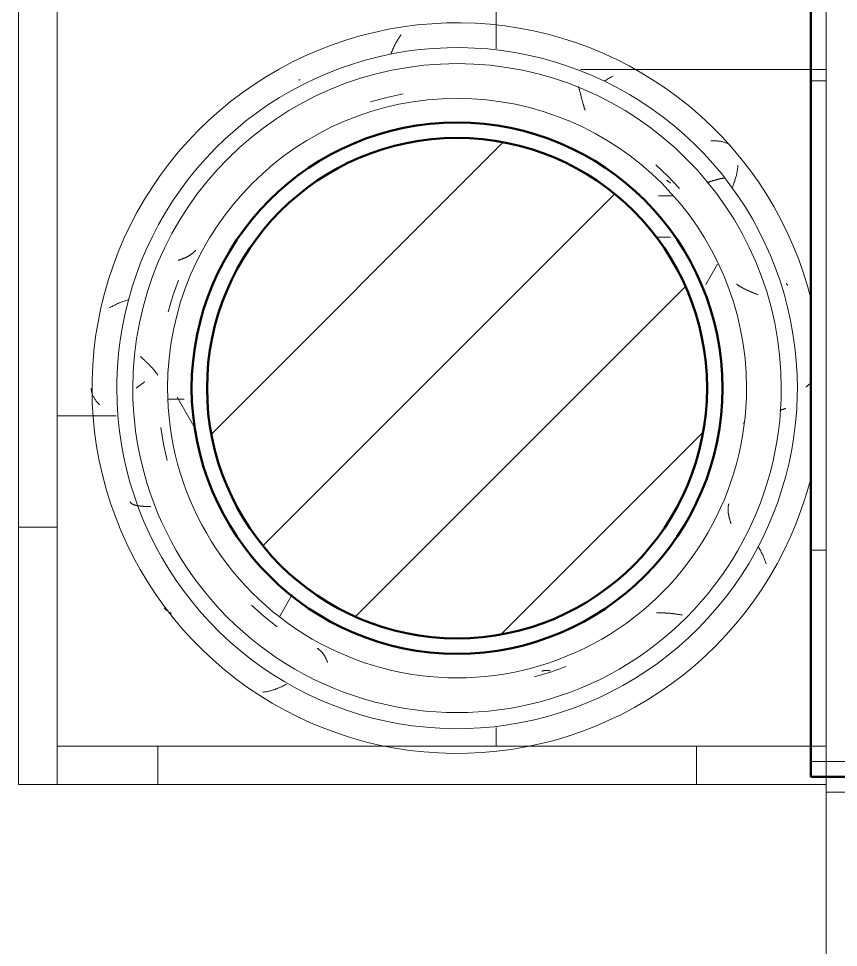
# Model space of a CAD drawing. Header units: millimetres. Extents: x -9358 to 257996, y -67499 to 9117.
# Drawn here: x -1220 to -154, y -14740 to -13533 of the extents above; entities that cross this region are included whole.
import ezdxf

# ---------------------------------------------------------------- set-up
doc = ezdxf.new("R2010")
doc.units = ezdxf.units.MM
doc.header["$LTSCALE"] = 1000
for name, color, linetype, lineweight in [('A-COL-RFC', 8, 'Continuous', 18), ('A-COL-RFC-1', 8, 'Continuous', 9), ('A-COL-RFC-2', 8, 'Continuous', 50), ('A-FLR-PAT', 8, 'Continuous', 18), ('A-WAL-CLD', 8, 'Continuous', 9), ('A-WAL-CMU', 8, 'Continuous', 50), ('A-WAL-LOW-20', 8, 'Continuous', 18), ('A-WAL-PAT-1', 8, 'Continuous', 9)]:
    doc.layers.add(name, color=color, linetype=linetype, lineweight=lineweight)
pattern_1 = [(0, (0, 0), (812.8, 203.2), [33.528, -576.072, 33.528, -576.072, -3251.2]), (0, (0, 0), (812.8, 203.2), [-1219.2, 33.528, -1185.672, 33.528, -576.072, -1422.4]), (0, (0, 0), (812.8, 203.2), [-3048, 33.528, -372.872, 33.528, -982.472]), (120, (304.8, 101.6), (-582.3764, 602.3054), [33.528, -576.072, 33.528, -576.072, -3251.2]), (120, (304.8, 101.6), (-582.3764, 602.3054), [-1219.2, 33.528, -1185.672, 33.528, -576.072, -1422.4]), (120, (304.8, 101.6), (-582.3764, 602.3054), [-3048, 33.528, -372.872, 33.528, -982.472]), (240, (406.4, 508), (-230.4236, -805.5054), [33.528, -576.072, 33.528, -576.072, -3251.2]), (240, (406.4, 508), (-230.4236, -805.5054), [-1219.2, 33.528, -1185.672, 33.528, -576.072, -1422.4]), (240, (406.4, 508), (-230.4236, -805.5054), [-3048, 33.528, -372.872, 33.528, -982.472])]

# ---------------------------------------------------------------- blocks, each defined once
blk = doc.blocks.new('Concrete-Round-Column - 650-V22-01-Ground Floor Furniture Plan')
at = {"layer": 'A-COL-RFC-1'}
h = blk.add_hatch(dxfattribs=at)
h.set_pattern_fill('FP_53', color=256, style=0, pattern_type=2)
h.set_pattern_definition([(135, (-12905, 650), (-106.066, -106.066), [])])
h.paths.add_polyline_path([(325, 0), (318.8, 63.4), (300.3, 124.4), (270.2, 180.6), (229.8, 229.8), (180.6, 270.2), (124.4, 300.3), (63.4, 318.8), (0, 325), (-63.4, 318.8), (-124.4, 300.3), (-180.6, 270.2), (-229.8, 229.8), (-270.2, 180.6), (-300.3, 124.4), (-318.9, 61.8), (-325, 0), (-318.8, -63.4), (-300.3, -124.4), (-270.2, -180.6), (-229.8, -229.8), (-180.6, -270.2), (-124.4, -300.3), (-63.4, -318.8), (0, -325), (63.4, -318.8), (124.4, -300.3), (180.6, -270.2), (229.8, -229.8), (270.2, -180.6), (300.3, -124.4), (318.8, -63.4)], flags=0)
at = {"layer": 'A-COL-RFC-2'}
for start, end in [(0, 180), (180, 0)]:
    blk.add_arc((0, 0), 325, start, end, dxfattribs=at)
blk = doc.blocks.new('Walls 124 - Walls 13-607568-01-Ground Floor Furniture Plan')
at = {"layer": 'A-WAL-PAT-1'}
h = blk.add_hatch(dxfattribs=at)
h.set_pattern_fill('FP_55', color=256, style=0, pattern_type=2)
h.set_pattern_definition([(270, (16550, -32300), (900, 6e-14), [700, -700]), (270, (17000, -31600), (1800, 1e-13), [700, -700]), (180, (17000, -31600), (-9e-14, -700), [])])
h.paths.add_polyline_path([(14380, -30820), (14380, -31230), (16270, -31230), (16270, -30230), (14380, -30230), (14380, -30811.8)], flags=0)
h.paths.add_polyline_path([(14400, -30750), (14406.1, -30676.8), (14425.8, -30601.7), (14453.6, -30538.2), (14496.7, -30473.6), (14543.6, -30422.6), (14606.2, -30375), (14666.2, -30342.5), (14740.7, -30317.8), (14809.9, -30306.5), (14881.7, -30306.5), (14954.2, -30318.6), (15023.8, -30342.5), (15088.4, -30377.5), (15148.6, -30425), (15196.2, -30476.7), (15236.4, -30538.2), (15265.9, -30605.5), (15284.2, -30680), (15290, -30750), (15283.9, -30823.2), (15264.2, -30898.3), (15236.4, -30961.8), (15196.2, -31023.3), (15145.1, -31078.4), (15086, -31123.8), (15023.8, -31157.5), (14949.3, -31182.2), (14880.1, -31193.5), (14808.3, -31193.5), (14735.8, -31181.4), (14666.2, -31157.5), (14601.6, -31122.5), (14543.6, -31077.4), (14493.8, -31023.3), (14453.6, -30961.8), (14424.1, -30894.5), (14405.8, -30820), (14400.5, -30756.1)], flags=0)
h.paths.add_polyline_path([(15360, -30750), (15366.1, -30676.8), (15385.8, -30601.7), (15415.9, -30534.7), (15453.8, -30476.7), (15504.7, -30421.7), (15561.6, -30377.5), (15626.2, -30342.5), (15700.7, -30317.8), (15769.9, -30306.5), (15841.7, -30306.5), (15914.2, -30318.6), (15983.8, -30342.5), (16052.5, -30380.7), (16108.8, -30425.2), (16157.4, -30478.5), (16196.4, -30538.2), (16225.9, -30605.5), (16244.2, -30680), (16250, -30750), (16243.9, -30823.2), (16224.2, -30898.3), (16196.4, -30961.8), (16156.2, -31023.3), (16106.4, -31077.4), (16048.4, -31122.5), (15983.8, -31157.5), (15909.3, -31182.2), (15840.1, -31193.5), (15768.3, -31193.5), (15695.8, -31181.4), (15626.2, -31157.5), (15561.6, -31122.5), (15503.6, -31077.4), (15452.6, -31021.5), (15413.6, -30961.8), (15383.1, -30890.5), (15365.8, -30820), (15362, -30774)], flags=0)
at = {"layer": 'A-WAL-LOW-20'}
for p, q in [((16270, -30230), (14380, -30230)), ((14380, -30230), (14380, -31230)), ((16270, -31230), (16270, -30230))]:
    blk.add_line(p, q, dxfattribs=at)
blk = doc.blocks.new('Walls 127 - Walls 6-607608-01-Ground Floor Furniture Plan')
at = {"layer": 'A-WAL-PAT-1'}
h = blk.add_hatch(dxfattribs=at)
h.set_pattern_fill('FP_57', color=256, style=0, pattern_type=2)
h.set_pattern_definition([(270, (14605.4, -30930), (900, 6e-14), [700, -700]), (270, (15055.4, -30230), (1800, 1e-13), [700, -700]), (180, (15055.4, -30230), (-9e-14, -700), [])])
h.paths.add_polyline_path([(14330, -30230), (16270, -30230), (16270, -30180), (14330, -30180)], flags=0)
at = {"layer": 'A-WAL-LOW-20'}
for p, q in [((14330, -30180), (16270, -30180)), ((14330, -30230), (14330, -30180)), ((16270, -30230), (16270, -30180)), ((16270, -30230), (14330, -30230))]:
    blk.add_line(p, q, dxfattribs=at)
blk = doc.blocks.new('Walls 128 - Walls 6-607625-01-Ground Floor Furniture Plan')
at = {"layer": 'A-WAL-PAT-1'}
h = blk.add_hatch(dxfattribs=at)
h.set_pattern_fill('FP_58', color=256, style=0, pattern_type=2)
h.set_pattern_definition([(270, (13930, -31160.4), (900, 6e-14), [700, -700]), (270, (14380, -30460.4), (1800, 1e-13), [700, -700]), (180, (14380, -30460.4), (-9e-14, -700), [])])
h.paths.add_polyline_path([(14330, -30230), (14330, -31230), (14380, -31230), (14380, -30230)], flags=0)
at = {"layer": 'A-WAL-LOW-20'}
for p, q in [((14330, -31230), (14330, -30230)), ((14330, -30230), (14380, -30230)), ((14380, -30230), (14380, -31230)), ((14380, -31230), (14330, -31230))]:
    blk.add_line(p, q, dxfattribs=at)
blk = doc.blocks.new('FP_330-01-Ground Floor Furniture Plan')
at = {"layer": 'A-WAL-PAT-1'}
for p, q in [((49826.2, 1460), (49825.9, 1459.3)), ((49826.5, 1460.7), (49826.2, 1460)), ((49826.8, 1461.4), (49826.5, 1460.7)), ((49827.1, 1462.1), (49826.8, 1461.4)), ((49827.3, 1462.8), (49827.1, 1462.1)), ((49827.6, 1463.5), (49827.3, 1462.8)), ((49827.9, 1464.3), (49827.6, 1463.5)), ((49828.2, 1465), (49827.9, 1464.3)), ((49828.5, 1465.7), (49828.2, 1465)), ((49828.8, 1466.5), (49828.5, 1465.7)), ((49821, 1448.4), (49820.7, 1447.8)), ((49821.3, 1448.9), (49821, 1448.4)), ((49821.6, 1449.5), (49821.3, 1448.9)), ((49821.9, 1450.1), (49821.6, 1449.5)), ((49822.2, 1450.8), (49821.9, 1450.1)), ((49822.5, 1451.4), (49822.2, 1450.8)), ((49822.8, 1452), (49822.5, 1451.4)), ((49823.1, 1452.6), (49822.8, 1452)), ((49823.4, 1453.3), (49823.1, 1452.6)), ((49823.7, 1453.9), (49823.4, 1453.3)), ((49823.9, 1454.6), (49823.7, 1453.9)), ((49824.2, 1455.2), (49823.9, 1454.6)), ((49824.5, 1455.9), (49824.2, 1455.2)), ((49824.8, 1456.5), (49824.5, 1455.9)), ((49825.1, 1457.2), (49824.8, 1456.5)), ((49825.4, 1457.9), (49825.1, 1457.2)), ((49825.7, 1458.6), (49825.4, 1457.9)), ((49825.9, 1459.3), (49825.7, 1458.6)), ((49815.1, 1438.6), (49814.8, 1438.2)), ((49815.4, 1439.1), (49815.1, 1438.6)), ((49815.8, 1439.5), (49815.4, 1439.1)), ((49816.1, 1440), (49815.8, 1439.5)), ((49816.4, 1440.4), (49816.1, 1440)), ((49816.7, 1440.9), (49816.4, 1440.4)), ((49817, 1441.4), (49816.7, 1440.9)), ((49817.4, 1441.9), (49817, 1441.4)), ((49817.7, 1442.4), (49817.4, 1441.9)), ((49818, 1442.9), (49817.7, 1442.4)), ((49818.3, 1443.4), (49818, 1442.9)), ((49818.6, 1443.9), (49818.3, 1443.4)), ((49818.9, 1444.4), (49818.6, 1443.9)), ((49819.2, 1445), (49818.9, 1444.4)), ((49819.5, 1445.5), (49819.2, 1445)), ((49819.8, 1446.1), (49819.5, 1445.5)), ((49820.1, 1446.6), (49819.8, 1446.1)), ((49820.4, 1447.2), (49820.1, 1446.6)), ((49820.7, 1447.8), (49820.4, 1447.2)), ((49674.7, 1349), (49690.5, 1364)), ((49682.9, 1351.4), (49682.6, 1351)), ((49683.1, 1351.8), (49682.9, 1351.4)), ((49683.3, 1352.2), (49683.1, 1351.8)), ((49683.6, 1352.6), (49683.3, 1352.2)), ((49659.8, 1333.2), (49674.7, 1349)), ((49680.1, 1347.8), (49679.8, 1347.5)), ((49680.4, 1348.1), (49680.1, 1347.8)), ((49680.7, 1348.5), (49680.4, 1348.1)), ((49681, 1348.8), (49680.7, 1348.5)), ((49681.3, 1349.1), (49681, 1348.8)), ((49681.6, 1349.5), (49681.3, 1349.1)), ((49681.8, 1349.9), (49681.6, 1349.5)), ((49682.1, 1350.2), (49681.8, 1349.9)), ((49682.4, 1350.6), (49682.1, 1350.2)), ((49682.6, 1351), (49682.4, 1350.6)), ((49559, 1233.2), (49558.2, 1233)), ((49559.9, 1233.4), (49559, 1233.2)), ((49560.7, 1233.6), (49559.9, 1233.4)), ((49561.5, 1233.8), (49560.7, 1233.6)), ((49562.3, 1234), (49561.5, 1233.8)), ((49563.1, 1234.2), (49562.3, 1234)), ((49564, 1234.5), (49563.1, 1234.2)), ((49564.8, 1234.7), (49564, 1234.5)), ((49565.6, 1234.9), (49564.8, 1234.7)), ((49566.4, 1235.1), (49565.6, 1234.9)), ((49567.2, 1235.3), (49566.4, 1235.1)), ((49568, 1235.5), (49567.2, 1235.3)), ((49568.8, 1235.7), (49568, 1235.5)), ((49569.6, 1235.9), (49568.8, 1235.7)), ((49570.4, 1236.1), (49569.6, 1235.9)), ((49571.1, 1236.3), (49570.4, 1236.1)), ((49571.9, 1236.5), (49571.1, 1236.3)), ((49572.7, 1236.7), (49571.9, 1236.5)), ((49573.5, 1236.9), (49572.7, 1236.7)), ((49574.2, 1237.1), (49573.5, 1236.9)), ((49575, 1237.3), (49574.2, 1237.1)), ((49575.8, 1237.5), (49575, 1237.3)), ((49576.5, 1237.7), (49575.8, 1237.5)), ((49577.3, 1237.9), (49576.5, 1237.7)), ((49578, 1238.1), (49577.3, 1237.9)), ((49578.8, 1238.3), (49578, 1238.1)), ((49579.5, 1238.5), (49578.8, 1238.3)), ((49580.2, 1238.7), (49579.5, 1238.5)), ((49581, 1239), (49580.2, 1238.7)), ((49581.7, 1239.2), (49581, 1239)), ((49582.4, 1239.4), (49581.7, 1239.2)), ((49583.1, 1239.6), (49582.4, 1239.4)), ((49583.8, 1239.8), (49583.1, 1239.6)), ((49584.5, 1240), (49583.8, 1239.8)), ((49585.2, 1240.2), (49584.5, 1240)), ((49585.9, 1240.4), (49585.2, 1240.2)), ((49586.6, 1240.7), (49585.9, 1240.4)), ((49587.3, 1240.9), (49586.6, 1240.7)), ((49587.9, 1241.1), (49587.3, 1240.9)), ((49588.6, 1241.3), (49587.9, 1241.1)), ((49589.2, 1241.5), (49588.6, 1241.3)), ((49572.4, 983.8), (49567.9, 1005.1)), ((49578.2, 962.7), (49572.4, 983.8)), ((49770.9, 735.3), (49771.2, 735)), ((49771.2, 735), (49771.6, 734.7)), ((49771.6, 734.7), (49771.9, 734.4)), ((49771.9, 734.4), (49772.3, 734)), ((49772.3, 734), (49772.6, 733.7)), ((49772.6, 733.7), (49773, 733.4)), ((49773, 733.4), (49773.3, 733)), ((49773.3, 733), (49773.7, 732.7)), ((49773.7, 732.7), (49774, 732.3)), ((49774, 732.3), (49774.3, 731.9)), ((49774.3, 731.9), (49774.6, 731.6)), ((49774.6, 731.6), (49775, 731.2)), ((49775, 731.2), (49775.3, 730.8)), ((49775.3, 730.8), (49775.6, 730.4)), ((49775.6, 730.4), (49775.9, 729.9)), ((49775.9, 729.9), (49776.2, 729.5)), ((49776.2, 729.5), (49776.5, 729.1)), ((49776.5, 729.1), (49776.8, 728.6)), ((49776.8, 728.6), (49777.1, 728.2)), ((49777.1, 728.2), (49777.4, 727.7)), ((49777.4, 727.7), (49777.7, 727.3)), ((49777.7, 727.3), (49777.9, 726.8)), ((49777.9, 726.8), (49778.2, 726.3)), ((49778.2, 726.3), (49778.5, 725.8)), ((49778.5, 725.8), (49778.8, 725.3)), ((49778.8, 725.3), (49779, 724.8)), ((49779, 724.8), (49779.3, 724.3)), ((49779.3, 724.3), (49779.6, 723.8)), ((49779.6, 723.8), (49779.8, 723.2)), ((49779.8, 723.2), (49780.1, 722.7)), ((49780.1, 722.7), (49780.3, 722.1)), ((49780.3, 722.1), (49780.6, 721.6)), ((49780.6, 721.6), (49780.8, 721)), ((49780.8, 721), (49781.1, 720.5)), ((49781.1, 720.5), (49781.3, 719.9)), ((49781.3, 719.9), (49781.6, 719.3)), ((49781.6, 719.3), (49781.8, 718.7)), ((49781.8, 718.7), (49782, 718.1)), ((49782, 718.1), (49782.3, 717.5)), ((49782.3, 717.5), (49782.5, 716.9)), ((49782.5, 716.9), (49782.7, 716.2)), ((49782.7, 716.2), (49783, 715.6)), ((49783, 715.6), (49783.2, 715)), ((49783.2, 715), (49783.4, 714.3)), ((49783.4, 714.3), (49783.6, 713.7)), ((49783.6, 713.7), (49783.9, 713)), ((49783.9, 713), (49784.1, 712.4)), ((49830.2, 705.5), (49809.7, 712.8)), ((49744.5, 706), (49744.6, 706)), ((49851.1, 699.4), (49830.2, 705.5)), ((49920.2, 675.2), (49920.7, 675.7)), ((49920.7, 675.7), (49921.2, 676.2)), ((49921.2, 676.2), (49921.7, 676.7)), ((49921.7, 676.7), (49922.2, 677.2)), ((49922.2, 677.2), (49922.7, 677.7)), ((49922.7, 677.7), (49923.2, 678.1)), ((49923.2, 678.1), (49923.7, 678.6)), ((49923.7, 678.6), (49924.2, 679.1)), ((49924.2, 679.1), (49924.7, 679.5)), ((49924.7, 679.5), (49925.2, 680)), ((49925.2, 680), (49925.7, 680.4)), ((49925.7, 680.4), (49926.2, 680.8)), ((49926.2, 680.8), (49926.7, 681.2)), ((49926.7, 681.2), (49927.2, 681.7)), ((49927.2, 681.7), (49927.7, 682.1)), ((49927.7, 682.1), (49928.2, 682.5)), ((49928.2, 682.5), (49928.7, 682.9)), ((49928.7, 682.9), (49929.2, 683.2)), ((49929.2, 683.2), (49929.7, 683.6)), ((49929.7, 683.6), (49930.2, 684)), ((49930.2, 684), (49930.7, 684.3)), ((49930.7, 684.3), (49931.2, 684.7)), ((49931.2, 684.7), (49931.6, 685)), ((49931.6, 685), (49932.1, 685.4)), ((49932.1, 685.4), (49932.6, 685.7)), ((49932.6, 685.7), (49933.1, 686)), ((49908.9, 663.5), (49909.4, 664.1)), ((49909.4, 664.1), (49910, 664.7)), ((49910, 664.7), (49910.5, 665.3)), ((49910.5, 665.3), (49911.1, 665.9)), ((49911.1, 665.9), (49911.6, 666.5)), ((49911.6, 666.5), (49912.2, 667.1)), ((49912.2, 667.1), (49912.7, 667.6)), ((49912.7, 667.6), (49913.3, 668.2)), ((49913.3, 668.2), (49913.8, 668.8)), ((49913.8, 668.8), (49914.4, 669.3)), ((49914.4, 669.3), (49914.9, 669.9)), ((49914.9, 669.9), (49915.4, 670.4)), ((49915.4, 670.4), (49916, 671)), ((49916, 671), (49916.5, 671.5)), ((49916.5, 671.5), (49917, 672.1)), ((49917, 672.1), (49917.5, 672.6)), ((49917.5, 672.6), (49918.1, 673.1)), ((49918.1, 673.1), (49918.6, 673.7)), ((49918.6, 673.7), (49919.1, 674.2)), ((49919.1, 674.2), (49919.6, 674.7)), ((49919.6, 674.7), (49920.2, 675.2)), ((49941.6, 668.9), (49942.1, 668.4)), ((49942.1, 668.4), (49942.5, 667.8)), ((49942.5, 667.8), (49943, 667.2)), ((49943, 667.2), (49943.4, 666.6)), ((49943.4, 666.6), (49943.9, 666)), ((49943.9, 666), (49944.4, 665.4)), ((49944.4, 665.4), (49944.8, 664.8)), ((49944.8, 664.8), (49945.3, 664.2)), ((49945.3, 664.2), (49945.7, 663.5)), ((49945.7, 663.5), (49946.2, 662.9)), ((49946.2, 662.9), (49946.7, 662.3)), ((49946.7, 662.3), (49947.2, 661.7)), ((49947.2, 661.7), (49947.6, 661)), ((49947.6, 661), (49948.1, 660.4)), ((49948.1, 660.4), (49948.6, 659.8)), ((49948.6, 659.8), (49949, 659.1)), ((49949, 659.1), (49949.5, 658.5)), ((49949.5, 658.5), (49950, 657.9))]:
    blk.add_line(p, q, dxfattribs=at)
blk = doc.blocks.new('FP_331-01-Ground Floor Furniture Plan')
at = {"layer": 'A-WAL-LOW-20', "flags": 128}
blk.add_lwpolyline([(49950, 600.5), (49969, 600.8), (49987.9, 602), (50006.8, 603.9), (50025.6, 606.5), (50044.3, 609.9), (50062.8, 614.1), (50081.1, 618.9), (50099.3, 624.5), (50117.2, 630.9), (50134.8, 637.9), (50152.1, 645.7), (50169.1, 654.1), (50185.8, 663.2), (50202.1, 672.9), (50217.9, 683.3), (50233.4, 694.4), (50248.4, 706), (50262.9, 718.2), (50276.9, 731), (50290.4, 744.4), (50303.4, 758.3), (50315.8, 772.6), (50327.6, 787.5), (50338.7, 802.8), (50349.3, 818.6), (50359.3, 834.8), (50368.5, 851.3), (50377.1, 868.2), (50385.1, 885.5), (50392.3, 903), (50398.8, 920.9), (50404.6, 938.9), (50409.7, 957.2), (50414, 975.7), (50417.6, 994.3), (50420.5, 1013.1), (50422.6, 1032), (50423.9, 1050.9), (50424.5, 1069.9), (50424.3, 1088.9), (50423.4, 1107.8), (50421.7, 1126.7), (50419.3, 1145.5), (50416.1, 1164.3), (50412.1, 1182.8), (50407.5, 1201.2), (50402, 1219.4), (50395.9, 1237.4), (50389.1, 1255.1), (50381.5, 1272.5), (50373.3, 1289.6), (50364.3, 1306.3), (50354.8, 1322.7), (50344.5, 1338.7), (50333.7, 1354.3), (50322.2, 1369.4), (50310.1, 1384), (50297.5, 1398.2), (50284.3, 1411.8), (50270.5, 1424.9), (50256.3, 1437.5), (50241.5, 1449.4), (50226.3, 1460.8), (50210.7, 1471.5), (50194.6, 1481.6), (50178.2, 1491.1), (50161.4, 1499.9), (50144.2, 1508), (50126.7, 1515.4), (50109, 1522.1), (50091, 1528.1), (50072.7, 1533.4), (50066.2, 1535)], dxfattribs=at)
at = {"layer": 'A-WAL-PAT-1'}
for p, q in [((50166.7, 1472.3), (50165.5, 1471.7)), ((50167.8, 1472.8), (50166.7, 1472.3)), ((50169, 1473.3), (50167.8, 1472.8)), ((50170.2, 1473.8), (50169, 1473.3)), ((50171.4, 1474.3), (50170.2, 1473.8)), ((50172.5, 1474.8), (50171.4, 1474.3)), ((50173.7, 1475.2), (50172.5, 1474.8)), ((50174.8, 1475.6), (50173.7, 1475.2)), ((50175.9, 1476), (50174.8, 1475.6)), ((50177, 1476.4), (50175.9, 1476)), ((50178.2, 1476.7), (50177, 1476.4)), ((50157, 1467.2), (50155.7, 1466.5)), ((50158.2, 1467.9), (50157, 1467.2)), ((50159.4, 1468.6), (50158.2, 1467.9)), ((50160.6, 1469.3), (50159.4, 1468.6)), ((50161.9, 1469.9), (50160.6, 1469.3)), ((50163.1, 1470.5), (50161.9, 1469.9)), ((50164.3, 1471.1), (50163.1, 1470.5)), ((50165.5, 1471.7), (50164.3, 1471.1)), ((50335.4, 852.1), (50334.7, 853.3)), ((50336, 850.8), (50335.4, 852.1)), ((50336.6, 849.5), (50336, 850.8)), ((50337.2, 848.2), (50336.6, 849.5)), ((50337.8, 847), (50337.2, 848.2)), ((50338.3, 845.7), (50337.8, 847)), ((50338.9, 844.5), (50338.3, 845.7)), ((50339.4, 843.2), (50338.9, 844.5)), ((50339.9, 842), (50339.4, 843.2)), ((50340.4, 840.8), (50339.9, 842)), ((50340.8, 839.6), (50340.4, 840.8)), ((50341.3, 838.4), (50340.8, 839.6)), ((50341.7, 837.2), (50341.3, 838.4)), ((50342.1, 836), (50341.7, 837.2)), ((50342.4, 834.8), (50342.1, 836)), ((50342.8, 833.7), (50342.4, 834.8)), ((50343.1, 832.5), (50342.8, 833.7)), ((50343.4, 831.4), (50343.1, 832.5)), ((50343.7, 830.2), (50343.4, 831.4)), ((50343.9, 829.1), (50343.7, 830.2)), ((50344.1, 828), (50343.9, 829.1)), ((50344.3, 826.9), (50344.1, 828)), ((50344.5, 825.8), (50344.3, 826.9)), ((50344.7, 824.7), (50344.5, 825.8)), ((50344.8, 823.7), (50344.7, 824.7)), ((50344.9, 822.6), (50344.8, 823.7)), ((50239.9, 699.3), (50240.4, 700)), ((50240.4, 700), (50240.9, 700.7)), ((50240.9, 700.7), (50241.4, 701.5)), ((50241.4, 701.5), (50241.8, 702.3)), ((50241.8, 702.3), (50242.2, 703.1)), ((50242.2, 703.1), (50242.6, 704)), ((50235.3, 694.3), (50235.9, 694.8)), ((50235.9, 694.8), (50236.5, 695.4)), ((50236.5, 695.4), (50237.2, 696)), ((50237.2, 696), (50237.7, 696.6)), ((50237.7, 696.6), (50238.3, 697.2)), ((50238.3, 697.2), (50238.9, 697.9)), ((50238.9, 697.9), (50239.4, 698.6)), ((50239.4, 698.6), (50239.9, 699.3)), ((49962.8, 603.2), (49963.6, 603.7)), ((49963.6, 603.7), (49964.4, 604.2)), ((49964.4, 604.2), (49965.2, 604.8)), ((49965.2, 604.8), (49966, 605.4)), ((49966, 605.4), (49966.8, 606)), ((49966.8, 606), (49967.6, 606.7)), ((49967.6, 606.7), (49968.4, 607.3)), ((49968.4, 607.3), (49969.2, 608)), ((49969.2, 608), (49970, 608.8)), ((49970, 608.8), (49970.8, 609.5)), ((49970.8, 609.5), (49971.6, 610.3)), ((49950.3, 599.3), (49951.1, 599.3)), ((49951.1, 599.3), (49951.9, 599.4)), ((49951.9, 599.4), (49952.8, 599.5)), ((49952.8, 599.5), (49953.6, 599.7)), ((49953.6, 599.7), (49954.5, 599.8)), ((49954.5, 599.8), (49955.3, 600)), ((49955.3, 600), (49956.1, 600.3)), ((49956.1, 600.3), (49957, 600.5)), ((49957, 600.5), (49957.8, 600.8)), ((49957.8, 600.8), (49958.6, 601.1)), ((49958.6, 601.1), (49959.5, 601.5)), ((49959.5, 601.5), (49960.3, 601.9)), ((49960.3, 601.9), (49961.1, 602.3)), ((49961.1, 602.3), (49961.9, 602.7)), ((49961.9, 602.7), (49962.8, 603.2))]:
    blk.add_line(p, q, dxfattribs=at)
blk = doc.blocks.new('FP_332-01-Ground Floor Furniture Plan')
at = {"layer": 'A-WAL-LOW-20', "flags": 128}
blk.add_lwpolyline([(49833.6, 1535), (49818.9, 1531.1), (49800.7, 1525.5), (49782.8, 1519.1), (49765.2, 1512.1), (49747.9, 1504.3), (49730.9, 1495.9), (49714.2, 1486.8), (49697.9, 1477.1), (49682, 1466.7), (49666.6, 1455.6), (49651.6, 1444), (49637.1, 1431.8), (49623.1, 1419), (49609.6, 1405.6), (49596.6, 1391.7), (49584.2, 1377.4), (49572.4, 1362.5), (49561.3, 1347.2), (49550.7, 1331.4), (49540.7, 1315.2), (49531.5, 1298.7), (49522.9, 1281.8), (49514.9, 1264.5), (49507.7, 1247), (49501.2, 1229.1), (49495.4, 1211.1), (49490.3, 1192.8), (49486, 1174.3), (49482.4, 1155.7), (49479.5, 1136.9), (49477.4, 1118), (49476.1, 1099.1), (49475.5, 1080.1), (49475.7, 1061.1), (49476.6, 1042.2), (49478.3, 1023.3), (49480.7, 1004.5), (49483.9, 985.7), (49487.9, 967.2), (49492.5, 948.8), (49498, 930.6), (49504.1, 912.6), (49510.9, 894.9), (49518.5, 877.5), (49526.7, 860.4), (49535.7, 843.7), (49545.2, 827.3), (49555.5, 811.3), (49566.3, 795.7), (49577.8, 780.6), (49589.9, 766), (49602.5, 751.8), (49615.7, 738.2), (49629.5, 725.1), (49643.7, 712.5), (49658.4, 700.6), (49673.7, 689.2), (49689.3, 678.5), (49705.4, 668.4), (49721.8, 658.9), (49738.6, 650.1), (49755.8, 642), (49773.3, 634.6), (49791, 627.9), (49809, 621.9), (49827.3, 616.6), (49845.7, 612.1), (49864.3, 608.3), (49883, 605.2), (49901.9, 602.9), (49920.8, 601.4), (49939.8, 600.6), (49950, 600.5)], dxfattribs=at)
at = {"layer": 'A-WAL-PAT-1'}
for p, q in [((49943.8, 1534.4), (49943, 1535.3)), ((49944.6, 1533.4), (49943.8, 1534.4)), ((49945.4, 1532.5), (49944.6, 1533.4)), ((49946.2, 1531.5), (49945.4, 1532.5)), ((49947.1, 1530.5), (49946.2, 1531.5)), ((49947.9, 1529.5), (49947.1, 1530.5)), ((49948.7, 1528.4), (49947.9, 1529.5)), ((49661.7, 1440.1), (49660.6, 1440.2)), ((49662.8, 1440), (49661.7, 1440.1)), ((49664, 1439.9), (49662.8, 1440)), ((49665.1, 1439.7), (49664, 1439.9)), ((49666.3, 1439.5), (49665.1, 1439.7)), ((49667.5, 1439.4), (49666.3, 1439.5)), ((49668.7, 1439.1), (49667.5, 1439.4)), ((49669.9, 1438.9), (49668.7, 1439.1)), ((49671.1, 1438.7), (49669.9, 1438.9)), ((49672.3, 1438.4), (49671.1, 1438.7)), ((49673.6, 1438.1), (49672.3, 1438.4)), ((49674.8, 1437.8), (49673.6, 1438.1)), ((49676.1, 1437.4), (49674.8, 1437.8)), ((49677.3, 1437.1), (49676.1, 1437.4)), ((49678.6, 1436.7), (49677.3, 1437.1)), ((49679.9, 1436.3), (49678.6, 1436.7)), ((49681.2, 1435.9), (49679.9, 1436.3)), ((49682.5, 1435.4), (49681.2, 1435.9)), ((49631.2, 1423.9), (49630.9, 1423.1)), ((49631.5, 1424.8), (49631.2, 1423.9)), ((49631.9, 1425.7), (49631.5, 1424.8)), ((49632.3, 1426.5), (49631.9, 1425.7)), ((49632.7, 1427.3), (49632.3, 1426.5)), ((49633.1, 1428.1), (49632.7, 1427.3)), ((49633.6, 1428.8), (49633.1, 1428.1)), ((49634, 1429.5), (49633.6, 1428.8)), ((49634.5, 1430.3), (49634, 1429.5)), ((49683.9, 1435), (49682.5, 1435.4)), ((49685.2, 1434.5), (49683.9, 1435)), ((49686.5, 1434), (49685.2, 1434.5)), ((49687.9, 1433.5), (49686.5, 1434)), ((49689.2, 1433), (49687.9, 1433.5)), ((49628.8, 1412), (49628.7, 1410.9)), ((49629, 1414.2), (49628.8, 1413.1)), ((49628.8, 1413.1), (49628.8, 1412)), ((49629.1, 1415.2), (49629, 1414.2)), ((49629.2, 1416.3), (49629.1, 1415.2)), ((49629.4, 1417.3), (49629.2, 1416.3)), ((49629.6, 1418.3), (49629.4, 1417.3)), ((49629.8, 1419.3), (49629.6, 1418.3)), ((49630.1, 1420.3), (49629.8, 1419.3)), ((49630.3, 1421.2), (49630.1, 1420.3)), ((49630.6, 1422.2), (49630.3, 1421.2)), ((49630.9, 1423.1), (49630.6, 1422.2)), ((49628.7, 1410.9), (49628.6, 1409.7)), ((49628.6, 1409.7), (49628.6, 1408.6)), ((49628.6, 1408.6), (49628.6, 1407.4)), ((49628.6, 1407.4), (49628.6, 1406.2)), ((49628.6, 1406.2), (49628.7, 1405)), ((49544.6, 1278.1), (49545.1, 1276.9)), ((49545.1, 1276.9), (49545.7, 1275.8)), ((49545.7, 1275.8), (49546.4, 1274.6)), ((49546.4, 1274.6), (49547, 1273.4)), ((49547, 1273.4), (49547.7, 1272.2)), ((49547.7, 1272.2), (49548.3, 1271.1)), ((49548.3, 1271.1), (49549, 1269.9)), ((49549, 1269.9), (49549.8, 1268.7)), ((49549.8, 1268.7), (49550.5, 1267.5)), ((49550.5, 1267.5), (49551.2, 1266.3)), ((49491, 1002.4), (49491.9, 1001.7)), ((49491.9, 1001.7), (49492.8, 1001)), ((49492.8, 1001), (49493.8, 1000.3)), ((49493.8, 1000.3), (49494.8, 999.7)), ((49494.8, 999.7), (49495.8, 999)), ((49495.8, 999), (49496.8, 998.3)), ((49496.8, 998.3), (49497.9, 997.7)), ((49497.9, 997.7), (49498.9, 997.1)), ((49498.9, 997.1), (49500, 996.4)), ((49500, 996.4), (49501.2, 995.8)), ((49501.2, 995.8), (49502.3, 995.2)), ((49502.3, 995.2), (49503.5, 994.6)), ((49503.5, 994.6), (49504.7, 994)), ((49504.7, 994), (49505.9, 993.4)), ((49505.9, 993.4), (49507.1, 992.8)), ((49507.1, 992.8), (49508.4, 992.3)), ((49508.4, 992.3), (49509.7, 991.7)), ((49509.7, 991.7), (49511, 991.1)), ((49511, 991.1), (49512.3, 990.6)), ((49512.3, 990.6), (49513.6, 990)), ((49513.6, 990), (49514.9, 989.5)), ((49514.9, 989.5), (49516.3, 989)), ((49834.8, 648.7), (49835.1, 647.5)), ((49835.1, 647.5), (49835.6, 646.1)), ((49835.6, 646.1), (49836, 644.7)), ((49836, 644.7), (49836.5, 643.4)), ((49836.5, 643.4), (49837, 642.1)), ((49837, 642.1), (49837.4, 640.7)), ((49837.4, 640.7), (49837.9, 639.4)), ((49837.9, 639.4), (49838.4, 638.2)), ((49838.4, 638.2), (49838.9, 636.9)), ((49838.9, 636.9), (49839.4, 635.6)), ((49839.4, 635.6), (49839.9, 634.4)), ((49839.9, 634.4), (49840.5, 633.2)), ((49840.5, 633.2), (49841, 632)), ((49841, 632), (49841.6, 630.9)), ((49841.6, 630.9), (49842.1, 629.8)), ((49842.1, 629.8), (49842.7, 628.6)), ((49842.7, 628.6), (49843.2, 627.5)), ((49843.2, 627.5), (49843.8, 626.5)), ((49843.8, 626.5), (49844.4, 625.4)), ((49844.4, 625.4), (49845, 624.4)), ((49845, 624.4), (49845.6, 623.4))]:
    blk.add_line(p, q, dxfattribs=at)
blk = doc.blocks.new('FP_333-01-Ground Floor Furniture Plan')
at = {"layer": 'A-WAL-PAT-1'}
for p, q in [((50100.9, 1428.1), (50100.4, 1428.2)), ((50101.3, 1428), (50100.9, 1428.1)), ((50101.8, 1427.8), (50101.3, 1428)), ((50102.2, 1427.7), (50101.8, 1427.8)), ((50102.7, 1427.7), (50102.2, 1427.7)), ((50103.1, 1427.6), (50102.7, 1427.7)), ((50103.6, 1427.5), (50103.1, 1427.6)), ((50104.1, 1427.4), (50103.6, 1427.5)), ((50104.6, 1427.4), (50104.1, 1427.4)), ((50105, 1427.3), (50104.6, 1427.4)), ((50105.5, 1427.3), (50105, 1427.3)), ((50106, 1427.3), (50105.5, 1427.3)), ((50106.5, 1427.3), (50106, 1427.3)), ((50107, 1427.3), (50106.5, 1427.3)), ((50107.5, 1427.3), (50107, 1427.3)), ((50108, 1427.3), (50107.5, 1427.3)), ((50108.5, 1427.3), (50108, 1427.3)), ((50109.1, 1427.3), (50108.5, 1427.3)), ((50109.6, 1427.3), (50109.1, 1427.3)), ((50110.1, 1427.4), (50109.6, 1427.3)), ((50110.6, 1427.4), (50110.1, 1427.4)), ((50111.2, 1427.5), (50110.6, 1427.4)), ((50111.7, 1427.5), (50111.2, 1427.5)), ((50112.3, 1427.6), (50111.7, 1427.5)), ((50112.8, 1427.7), (50112.3, 1427.6)), ((50113.4, 1427.8), (50112.8, 1427.7)), ((50113.9, 1427.9), (50113.4, 1427.8)), ((50114.5, 1428), (50113.9, 1427.9)), ((50115, 1428.1), (50114.5, 1428)), ((50115.6, 1428.2), (50115, 1428.1)), ((50116.2, 1428.3), (50115.6, 1428.2)), ((50116.8, 1428.5), (50116.2, 1428.3)), ((50117.3, 1428.6), (50116.8, 1428.5)), ((50117.9, 1428.8), (50117.3, 1428.6)), ((50118.5, 1428.9), (50117.9, 1428.8)), ((50119.1, 1429.1), (50118.5, 1428.9)), ((50119.7, 1429.3), (50119.1, 1429.1)), ((50120.3, 1429.4), (50119.7, 1429.3)), ((50120.9, 1429.6), (50120.3, 1429.4)), ((50121.5, 1429.8), (50120.9, 1429.6)), ((50122.2, 1430), (50121.5, 1429.8)), ((50122.8, 1430.2), (50122.2, 1430)), ((50123.4, 1430.4), (50122.8, 1430.2)), ((50124, 1430.6), (50123.4, 1430.4)), ((50124.7, 1430.8), (50124, 1430.6)), ((50125.3, 1431.1), (50124.7, 1430.8)), ((50126, 1431.3), (50125.3, 1431.1)), ((50244, 1363.2), (50244.1, 1364)), ((50244.1, 1364), (50244.2, 1364.8)), ((50244.2, 1364.8), (50244.3, 1365.6)), ((50244.3, 1365.6), (50244.4, 1366.4)), ((50244.4, 1366.4), (50244.5, 1367.2)), ((50244.5, 1367.2), (50244.7, 1368)), ((50242.4, 1350.9), (50242.5, 1351.6)), ((50242.5, 1351.6), (50242.6, 1352.4)), ((50242.6, 1352.4), (50242.7, 1353.1)), ((50242.7, 1353.1), (50242.8, 1353.9)), ((50242.8, 1353.9), (50242.9, 1354.6)), ((50242.9, 1355.4), (50243, 1356.1)), ((50242.9, 1354.6), (50242.9, 1355.4)), ((50243, 1356.1), (50243.1, 1356.9)), ((50243.1, 1356.9), (50243.2, 1357.7)), ((50243.2, 1357.7), (50243.3, 1358.4)), ((50243.3, 1358.4), (50243.4, 1359.2)), ((50243.4, 1359.2), (50243.5, 1360)), ((50243.5, 1360), (50243.6, 1360.8)), ((50243.6, 1360.8), (50243.8, 1361.6)), ((50243.8, 1361.6), (50243.9, 1362.4)), ((50243.9, 1362.4), (50244, 1363.2)), ((50241.7, 1340.5), (50241.8, 1341.2)), ((50241.7, 1339.9), (50241.7, 1340.5)), ((50241.7, 1339.2), (50241.7, 1339.9)), ((50241.7, 1338.6), (50241.7, 1339.2)), ((50241.8, 1343.2), (50241.9, 1343.9)), ((50241.8, 1342.5), (50241.8, 1343.2)), ((50241.8, 1341.8), (50241.8, 1342.5)), ((50241.8, 1341.2), (50241.8, 1341.8)), ((50241.9, 1344.5), (50242, 1345.2)), ((50241.9, 1343.9), (50241.9, 1344.5)), ((50242, 1345.9), (50242.1, 1346.6)), ((50242, 1345.2), (50242, 1345.9)), ((50242.1, 1347.3), (50242.2, 1348)), ((50242.1, 1346.6), (50242.1, 1347.3)), ((50242.2, 1348.7), (50242.3, 1349.5)), ((50242.2, 1348), (50242.2, 1348.7)), ((50242.3, 1349.5), (50242.4, 1350.2)), ((50242.4, 1350.2), (50242.4, 1350.9)), ((50241.7, 1338), (50241.7, 1338.6)), ((50241.7, 1337.4), (50241.7, 1338)), ((50241.7, 1336.7), (50241.7, 1337.4)), ((50241.8, 1336.1), (50241.7, 1336.7)), ((50241.8, 1335.5), (50241.8, 1336.1)), ((50241.8, 1334.9), (50241.8, 1335.5)), ((50241.9, 1334.3), (50241.8, 1334.9)), ((50311.6, 1217), (50319, 1196.5)), ((50316.9, 1194.8), (50317, 1195.3)), ((50316.9, 1194.4), (50316.9, 1194.8)), ((50317, 1195.3), (50317.1, 1195.9)), ((50319, 1196.5), (50325.2, 1175.6)), ((50316.7, 1192.4), (50316.8, 1192.9)), ((50316.7, 1191.9), (50316.7, 1192.4)), ((50316.7, 1191.4), (50316.7, 1191.9)), ((50316.7, 1191), (50316.7, 1191.4)), ((50316.7, 1190.5), (50316.7, 1191)), ((50316.8, 1190), (50316.7, 1190.5)), ((50316.8, 1193.9), (50316.9, 1194.4)), ((50316.8, 1193.4), (50316.8, 1193.9)), ((50316.8, 1192.9), (50316.8, 1193.4)), ((50316.8, 1189.6), (50316.8, 1190)), ((50316.8, 1189.1), (50316.8, 1189.6)), ((50316.9, 1188.6), (50316.8, 1189.1)), ((50316.9, 1188.2), (50316.9, 1188.6)), ((50317, 1187.7), (50316.9, 1188.2)), ((50317.1, 1187.3), (50317, 1187.7)), ((50317.2, 1186.8), (50317.1, 1187.3)), ((50317.3, 1186.4), (50317.2, 1186.8)), ((50317.4, 1186), (50317.3, 1186.4)), ((50317.5, 1185.5), (50317.4, 1186)), ((50317.6, 1185.1), (50317.5, 1185.5)), ((50301.8, 904.8), (50302.3, 905.1)), ((50302.3, 905.1), (50302.9, 905.3)), ((50302.9, 905.3), (50303.4, 905.6)), ((50303.4, 905.6), (50304, 905.9)), ((50304, 905.9), (50304.5, 906.1)), ((50304.5, 906.1), (50305.1, 906.3)), ((50305.1, 906.3), (50305.7, 906.6)), ((50305.7, 906.6), (50306.3, 906.8)), ((50288, 893.2), (50288.2, 893.6)), ((50288.2, 893.6), (50288.4, 894)), ((50288.4, 894), (50288.7, 894.4)), ((50288.7, 894.4), (50288.9, 894.8)), ((50288.9, 894.8), (50289.2, 895.1)), ((50289.2, 895.1), (50289.5, 895.5)), ((50289.5, 895.5), (50289.8, 895.9)), ((50289.8, 895.9), (50290, 896.2)), ((50290, 896.2), (50290.3, 896.6)), ((50290.3, 896.6), (50290.7, 897)), ((50290.7, 897), (50291, 897.3)), ((50291, 897.3), (50291.3, 897.7)), ((50291.3, 897.7), (50291.6, 898)), ((50291.6, 898), (50292, 898.3)), ((50292, 898.3), (50292.3, 898.7)), ((50292.3, 898.7), (50292.7, 899)), ((50292.7, 899), (50293.1, 899.3)), ((50293.1, 899.3), (50293.4, 899.7)), ((50293.4, 899.7), (50293.8, 900)), ((50293.8, 900), (50294.2, 900.3)), ((50294.2, 900.3), (50294.6, 900.6)), ((50294.6, 900.6), (50295.1, 900.9)), ((50295.1, 900.9), (50295.5, 901.2)), ((50295.5, 901.2), (50295.9, 901.5)), ((50295.9, 901.5), (50296.4, 901.8)), ((50296.4, 901.8), (50296.8, 902.1)), ((50296.8, 902.1), (50297.3, 902.4)), ((50297.3, 902.4), (50297.7, 902.7)), ((50297.7, 902.7), (50298.2, 903)), ((50298.2, 903), (50298.7, 903.2)), ((50298.7, 903.2), (50299.2, 903.5)), ((50299.2, 903.5), (50299.7, 903.8)), ((50299.7, 903.8), (50300.2, 904)), ((50300.2, 904), (50300.7, 904.3)), ((50300.7, 904.3), (50301.2, 904.6)), ((50301.2, 904.6), (50301.8, 904.8)), ((50260.2, 841.1), (50246.6, 824.1)), ((50246.6, 824.1), (50232.1, 807.9)), ((50022.8, 693.4), (50001.3, 689.9)), ((50044.1, 698.1), (50022.8, 693.4))]:
    blk.add_line(p, q, dxfattribs=at)
blk = doc.blocks.new('FP_334-01-Ground Floor Furniture Plan')
at = {"layer": 'A-WAL-LOW-20', "flags": 128}
blk.add_lwpolyline([(49950, 632.6), (49967.7, 633), (49985.4, 634), (50003, 635.8), (50020.5, 638.3), (50037.9, 641.4), (50055.2, 645.3), (50072.3, 649.8), (50089.2, 655.1), (50105.8, 661), (50122.3, 667.5), (50138.4, 674.7), (50154.3, 682.6), (50169.8, 691.1), (50185, 700.2), (50199.8, 709.9), (50214.2, 720.2), (50228.2, 731), (50241.7, 742.4), (50254.8, 754.3), (50267.4, 766.8), (50279.4, 779.7), (50291, 793.1), (50302, 807), (50312.4, 821.3), (50322.3, 836), (50331.5, 851), (50340.2, 866.5), (50348.2, 882.3), (50355.6, 898.3), (50362.3, 914.7), (50368.4, 931.3), (50373.8, 948.2), (50378.6, 965.2), (50382.6, 982.4), (50386, 999.8), (50388.6, 1017.3), (50390.6, 1034.9), (50391.8, 1052.5), (50392.4, 1070.2), (50392.2, 1087.9), (50391.3, 1105.6), (50389.8, 1123.2), (50387.5, 1140.8), (50384.5, 1158.2), (50380.8, 1175.5), (50376.5, 1192.7), (50371.4, 1209.6), (50365.7, 1226.4), (50359.3, 1242.9), (50352.3, 1259.1), (50344.6, 1275), (50336.3, 1290.7), (50327.3, 1305.9), (50317.8, 1320.8), (50307.7, 1335.4), (50297, 1349.4), (50285.7, 1363.1), (50273.9, 1376.3), (50261.6, 1389), (50248.8, 1401.2), (50235.5, 1412.9), (50221.8, 1424.1), (50207.6, 1434.6), (50193, 1444.7), (50178.1, 1454.1), (50162.7, 1462.9), (50147, 1471.1), (50131, 1478.7), (50114.7, 1485.6), (50098.2, 1491.8), (50081.4, 1497.4), (50064.4, 1502.3), (50047.2, 1506.6), (50029.9, 1510.1), (50012.4, 1513), (49994.9, 1515.1), (49977.2, 1516.6), (49959.6, 1517.3), (49950, 1517.4)], dxfattribs=at)
at = {"layer": 'A-WAL-PAT-1'}
for p, q in [((49976.4, 1502.1), (49976.3, 1502.6)), ((49976.6, 1501.6), (49976.4, 1502.1)), ((49976.7, 1501.2), (49976.6, 1501.6)), ((49976.9, 1500.7), (49976.7, 1501.2)), ((49977, 1500.2), (49976.9, 1500.7)), ((49977.2, 1499.7), (49977, 1500.2)), ((49977.4, 1499.3), (49977.2, 1499.7)), ((49977.5, 1498.8), (49977.4, 1499.3)), ((49977.7, 1498.3), (49977.5, 1498.8)), ((49977.8, 1497.8), (49977.7, 1498.3)), ((49978, 1497.4), (49977.8, 1497.8)), ((49978.1, 1496.9), (49978, 1497.4)), ((49978.3, 1496.4), (49978.1, 1496.9)), ((49978.4, 1495.9), (49978.3, 1496.4)), ((49978.6, 1495.4), (49978.4, 1495.9)), ((49978.7, 1495), (49978.6, 1495.4)), ((49978.9, 1494.5), (49978.7, 1495)), ((50103.9, 676.6), (50103.9, 677.1)), ((50103.9, 676.1), (50103.9, 676.6)), ((50103.9, 675.6), (50103.9, 676.1)), ((50103.2, 663.3), (50103.3, 663.8)), ((50103.3, 664.2), (50103.4, 664.6)), ((50103.3, 663.8), (50103.3, 664.2)), ((50103.4, 665.1), (50103.5, 665.5)), ((50103.4, 664.6), (50103.4, 665.1)), ((50103.5, 666.4), (50103.6, 666.9)), ((50103.5, 666), (50103.5, 666.4)), ((50103.5, 665.5), (50103.5, 666)), ((50103.6, 667.8), (50103.7, 668.3)), ((50103.6, 667.3), (50103.6, 667.8)), ((50103.6, 666.9), (50103.6, 667.3)), ((50103.7, 669.7), (50103.8, 670.2)), ((50103.7, 669.2), (50103.7, 669.7)), ((50103.7, 668.7), (50103.7, 669.2)), ((50103.7, 668.3), (50103.7, 668.7)), ((50103.8, 672.1), (50103.9, 672.6)), ((50103.8, 671.6), (50103.8, 672.1)), ((50103.8, 671.1), (50103.8, 671.6)), ((50103.8, 670.6), (50103.8, 671.1)), ((50103.8, 670.2), (50103.8, 670.6)), ((50103.9, 675.1), (50103.9, 675.6)), ((50103.9, 674.6), (50103.9, 675.1)), ((50103.9, 674.1), (50103.9, 674.6)), ((50103.9, 673.6), (50103.9, 674.1)), ((50103.9, 673.1), (50103.9, 673.6)), ((50103.9, 672.6), (50103.9, 673.1)), ((50099.5, 651.4), (50099.6, 651.5)), ((50099.6, 651.5), (50099.8, 651.7)), ((50099.8, 651.7), (50099.9, 651.9)), ((50099.9, 651.9), (50100, 652.1)), ((50100, 652.1), (50100.2, 652.3)), ((50100.2, 652.3), (50100.3, 652.5)), ((50100.3, 652.5), (50100.4, 652.7)), ((50100.4, 652.7), (50100.6, 653)), ((50100.6, 653), (50100.7, 653.2)), ((50100.7, 653.2), (50100.8, 653.4)), ((50100.8, 653.4), (50100.9, 653.7)), ((50100.9, 653.7), (50101.1, 653.9)), ((50101.1, 653.9), (50101.2, 654.2)), ((50101.2, 654.2), (50101.3, 654.5)), ((50101.3, 654.5), (50101.4, 654.8)), ((50101.4, 654.8), (50101.5, 655)), ((50101.5, 655), (50101.6, 655.3)), ((50101.6, 655.3), (50101.7, 655.6)), ((50101.7, 655.6), (50101.8, 655.9)), ((50101.8, 655.9), (50101.9, 656.2)), ((50101.9, 656.2), (50102, 656.6)), ((50102, 656.6), (50102.1, 656.9)), ((50102.1, 656.9), (50102.2, 657.2)), ((50102.2, 657.2), (50102.3, 657.6)), ((50102.3, 657.9), (50102.4, 658.3)), ((50102.3, 657.6), (50102.3, 657.9)), ((50102.4, 658.3), (50102.5, 658.6)), ((50102.5, 658.6), (50102.6, 659)), ((50102.6, 659.3), (50102.7, 659.7)), ((50102.6, 659), (50102.6, 659.3)), ((50102.7, 659.7), (50102.8, 660.1)), ((50102.8, 660.1), (50102.9, 660.5)), ((50102.9, 660.9), (50103, 661.3)), ((50102.9, 660.5), (50102.9, 660.9)), ((50103, 661.7), (50103.1, 662.1)), ((50103, 661.3), (50103, 661.7)), ((50103.1, 662.5), (50103.2, 662.9)), ((50103.1, 662.1), (50103.1, 662.5)), ((50103.2, 662.9), (50103.2, 663.3)), ((50097.4, 649.9), (50097.6, 650)), ((50097.6, 650), (50097.8, 650.1)), ((50097.8, 650.1), (50098, 650.2)), ((50098, 650.2), (50098.2, 650.3)), ((50098.2, 650.3), (50098.3, 650.4)), ((50098.3, 650.4), (50098.5, 650.5)), ((50098.5, 650.5), (50098.7, 650.6)), ((50098.7, 650.6), (50098.8, 650.8)), ((50098.8, 650.8), (50099, 650.9)), ((50099, 650.9), (50099.2, 651.1)), ((50099.2, 651.1), (50099.3, 651.2)), ((50099.3, 651.2), (50099.5, 651.4))]:
    blk.add_line(p, q, dxfattribs=at)
blk = doc.blocks.new('FP_335-01-Ground Floor Furniture Plan')
at = {"layer": 'A-WAL-LOW-20', "flags": 128}
blk.add_lwpolyline([(49950, 1517.4), (49932.3, 1517), (49914.6, 1516), (49897, 1514.2), (49879.5, 1511.7), (49862.1, 1508.6), (49844.8, 1504.7), (49827.7, 1500.2), (49810.8, 1494.9), (49794.2, 1489), (49777.7, 1482.5), (49761.6, 1475.3), (49745.7, 1467.4), (49730.2, 1458.9), (49715, 1449.8), (49700.2, 1440.1), (49685.8, 1429.8), (49671.8, 1419), (49658.3, 1407.6), (49645.2, 1395.7), (49632.6, 1383.2), (49620.6, 1370.3), (49609, 1356.9), (49598, 1343), (49587.6, 1328.7), (49577.7, 1314), (49568.5, 1299), (49559.8, 1283.5), (49551.8, 1267.7), (49544.4, 1251.7), (49537.7, 1235.3), (49531.6, 1218.7), (49526.2, 1201.8), (49521.4, 1184.8), (49517.4, 1167.6), (49514, 1150.2), (49511.4, 1132.7), (49509.4, 1115.1), (49508.2, 1097.5), (49507.6, 1079.8), (49507.8, 1062.1), (49508.7, 1044.4), (49510.2, 1026.8), (49512.5, 1009.2), (49515.5, 991.8), (49519.2, 974.5), (49523.5, 957.3), (49528.6, 940.4), (49534.3, 923.6), (49540.7, 907.1), (49547.7, 890.9), (49555.4, 875), (49563.7, 859.3), (49572.7, 844.1), (49582.2, 829.2), (49592.3, 814.6), (49603, 800.6), (49614.3, 786.9), (49626.1, 773.7), (49638.4, 761), (49651.2, 748.8), (49664.5, 737.1), (49678.2, 725.9), (49692.4, 715.4), (49707, 705.3), (49721.9, 695.9), (49737.3, 687.1), (49753, 678.9), (49769, 671.3), (49785.3, 664.4), (49801.8, 658.2), (49818.6, 652.6), (49835.6, 647.7), (49852.8, 643.4), (49870.1, 639.9), (49887.6, 637), (49905.1, 634.9), (49922.8, 633.4), (49940.4, 632.7), (49950, 632.6)], dxfattribs=at)
at = {"layer": 'A-WAL-PAT-1'}
for p, q in [((49814.3, 1503.2), (49814.2, 1503)), ((49814.5, 1503.4), (49814.3, 1503.2)), ((49814.7, 1503.5), (49814.5, 1503.4)), ((49814.8, 1503.7), (49814.7, 1503.5)), ((49815, 1503.8), (49814.8, 1503.7)), ((49815.1, 1503.9), (49815, 1503.8)), ((49815.3, 1504), (49815.1, 1503.9)), ((49815.5, 1504.2), (49815.3, 1504)), ((49815.7, 1504.3), (49815.5, 1504.2)), ((49815.8, 1504.4), (49815.7, 1504.3)), ((49816, 1504.5), (49815.8, 1504.4)), ((49816.2, 1504.5), (49816, 1504.5)), ((49816.4, 1504.6), (49816.2, 1504.5)), ((49816.6, 1504.7), (49816.4, 1504.6)), ((49677, 1422), (49677.1, 1421.6)), ((49677.1, 1421.6), (49677.2, 1421.2)), ((49677.2, 1421.2), (49677.2, 1420.8)), ((49677.2, 1420.8), (49677.3, 1420.4)), ((49677.3, 1420.4), (49677.4, 1420)), ((49677.4, 1420), (49677.5, 1419.6)), ((49677.5, 1419.6), (49677.5, 1419.2)), ((49677.5, 1419.2), (49677.6, 1418.8)), ((49677.6, 1418.8), (49677.7, 1418.4)), ((49677.7, 1418.4), (49677.8, 1417.9)), ((49677.8, 1417.9), (49677.9, 1417.5)), ((49677.9, 1417.5), (49678, 1417.1)), ((49678, 1417.1), (49678.1, 1416.7)), ((49678.1, 1416.7), (49678.2, 1416.2)), ((49678.2, 1416.2), (49678.3, 1415.8)), ((49678.3, 1415.8), (49678.4, 1415.3)), ((49678.4, 1415.3), (49678.5, 1414.9)), ((49678.5, 1414.9), (49678.7, 1414.5)), ((49678.7, 1414.5), (49678.8, 1414)), ((49678.8, 1414), (49678.9, 1413.5)), ((49678.9, 1413.5), (49679, 1413.1)), ((49679, 1413.1), (49679.2, 1412.6)), ((49679.2, 1412.6), (49679.3, 1412.2)), ((49679.3, 1412.2), (49679.4, 1411.7)), ((49679.4, 1411.7), (49679.5, 1411.3)), ((49679.5, 1411.3), (49679.7, 1410.8)), ((49679.7, 1410.8), (49679.8, 1410.3)), ((49679.8, 1410.3), (49679.9, 1409.9)), ((49679.9, 1409.9), (49680.1, 1409.4)), ((49680.1, 1409.4), (49680.2, 1408.9)), ((49680.2, 1408.9), (49680.4, 1408.4)), ((49680.4, 1408.4), (49680.5, 1408)), ((49680.5, 1408), (49680.7, 1407.5)), ((49680.7, 1407.5), (49680.8, 1407)), ((49680.8, 1407), (49680.9, 1406.6)), ((49680.9, 1406.6), (49681.1, 1406.1)), ((49681.1, 1406.1), (49681.2, 1405.6)), ((49681.2, 1405.6), (49681.4, 1405.1)), ((49681.4, 1405.1), (49681.5, 1404.7)), ((49681.5, 1404.7), (49681.7, 1404.2)), ((49681.7, 1404.2), (49681.8, 1403.7)), ((49681.8, 1403.7), (49682, 1403.2)), ((49682, 1403.2), (49682.1, 1402.7)), ((49682.1, 1402.7), (49682.3, 1402.3)), ((49682.3, 1402.3), (49682.5, 1401.8)), ((49682.5, 1401.8), (49682.6, 1401.3)), ((49682.6, 1401.3), (49682.8, 1400.8)), ((49682.8, 1400.8), (49682.9, 1400.4)), ((49682.9, 1400.4), (49683.1, 1399.9)), ((49549.3, 870.8), (49549.4, 870.6)), ((49549.4, 870.6), (49549.4, 870.4)), ((49549.4, 870.4), (49549.5, 870.2)), ((49549.5, 870.2), (49549.5, 870)), ((49549.5, 870), (49549.6, 869.8)), ((49549.6, 869.8), (49549.7, 869.7)), ((49549.7, 869.7), (49549.8, 869.5))]:
    blk.add_line(p, q, dxfattribs=at)
blk = doc.blocks.new('Walls 298 - Walls 78-2881863-01-Ground Floor Furniture Plan')
at = {"layer": 'A-WAL-PAT-1'}
h = blk.add_hatch(dxfattribs=at)
h.set_pattern_fill('FP_186', color=256, style=0, pattern_type=2)
h.set_pattern_definition([(90, (36085, 1725), (-132.08, 528.32), [43.586, -352.654, 43.586, -352.654, -2113.28]), (90, (36085, 1725), (-132.08, 528.32), [-792.48, 43.586, -748.894, 43.586, -352.654, -924.56]), (90, (36085, 1725), (-132.08, 528.32), [-1981.2, 43.586, -220.574, 43.586, -616.814]), (210, (36018.96, 1923.12), (-391.4985, -378.5446), [43.586, -352.654, 43.586, -2465.934]), (210, (36018.96, 1923.12), (-391.4985, -378.5446), [-439.826, -352.654, 43.586, -748.894, -1320.8]), (210, (36018.96, 1923.12), (-391.4985, -378.5446), [-1584.96, 43.586, -352.654, 43.586, -880.974]), (210, (36018.96, 1923.12), (-391.4985, -378.5446), [-2024.786, -220.574, 43.586, -616.814]), (330, (35754.8, 1989.16), (523.5785, -149.7754), [43.586, -352.654, 43.586, -2465.934]), (330, (35754.8, 1989.16), (523.5785, -149.7754), [-439.826, -352.654, 43.586, -748.894, -1320.8]), (330, (35754.8, 1989.16), (523.5785, -149.7754), [-1584.96, 43.586, -352.654, 43.586, -880.974]), (330, (35754.8, 1989.16), (523.5785, -149.7754), [-2024.786, -220.574, 43.586, -616.814])])
h.paths.add_polyline_path([(50326.3, 1075), (50320.6, 1140.3), (50303.6, 1203.7), (50275.9, 1263.1), (50238.3, 1316.9), (50186.8, 1366.8), (50138.1, 1400.9), (50078.7, 1428.6), (50015.3, 1445.6), (49950, 1451.3), (49881.6, 1444.7), (49821.3, 1428.6), (49761.9, 1400.9), (49708.1, 1363.3), (49661.7, 1316.9), (49624.1, 1263.1), (49595.2, 1199.4), (49579.4, 1140.3), (49573.7, 1075), (49579.4, 1009.7), (49596.4, 946.3), (49624.1, 886.9), (49661.7, 833.1), (49708.1, 786.7), (49761.9, 749.1), (49821.3, 721.4), (49884.7, 704.4), (49955, 699.1), (50015.3, 704.4), (50080.8, 722.4), (50142.8, 752.4), (50191.9, 786.7), (50238.3, 833.1), (50275.9, 886.9), (50304.9, 951), (50320.7, 1011.6)], flags=0)
h.paths.add_polyline_path([(50295, 1075), (50288.9, 1010.8), (50271, 948.9), (50241.9, 891.5), (50202.7, 840.5), (50154.7, 797.7), (50099.7, 764.6), (50039.6, 742.3), (49976.6, 731.5), (49918.2, 731.5), (49855.6, 743.2), (49796.2, 766.2), (49742.1, 799.7), (49693.1, 845.2), (49656.1, 894.4), (49628.2, 950.6), (49610.9, 1011.6), (49605, 1075), (49611.1, 1139.2), (49629, 1201.1), (49658.1, 1258.5), (49697.3, 1309.5), (49745.3, 1352.3), (49800.3, 1385.4), (49860.4, 1407.7), (49923.4, 1418.5), (49981.8, 1418.5), (50044.4, 1406.8), (50103.8, 1383.8), (50157.9, 1350.3), (50206.9, 1304.8), (50243.9, 1255.6), (50271.8, 1199.4), (50289.1, 1138.4), (50293, 1096.9)], flags=0)
at = {"layer": 'A-WAL-LOW-20'}
for radius, start, end in [(421.5, 90, 270), (421.5, 270, 90), (376.3, 90, 270), (376.3, 270, 90)]:
    blk.add_arc((49950, 1075), radius, start, end, dxfattribs=at)
for name in ['FP_332-01-Ground Floor Furniture Plan', 'FP_331-01-Ground Floor Furniture Plan', 'FP_335-01-Ground Floor Furniture Plan', 'FP_334-01-Ground Floor Furniture Plan', 'FP_330-01-Ground Floor Furniture Plan', 'FP_333-01-Ground Floor Furniture Plan']:
    blk.add_blockref(name, (0, 0), dxfattribs=at)
blk = doc.blocks.new('G')
at = {"layer": 'A-WAL-PAT-1'}
h = blk.add_hatch(dxfattribs=at)
h.set_pattern_fill('FP_2', color=256, style=0, pattern_type=2)
h.set_pattern_definition(pattern_1)
h.paths.add_polyline_path([(-190, -14330), (-170, -14330), (-170, -12230), (-190, -12230), (-190, -14210)], flags=0)
h = blk.add_hatch(dxfattribs=at)
h.set_pattern_fill('FP_2', color=256, style=0, pattern_type=2)
h.set_pattern_definition(pattern_1)
h.paths.add_polyline_path([(-650, -14210), (-650, -14190), (-713.4, -14183.8), (-774.4, -14165.3), (-830.6, -14135.2), (-879.8, -14094.8), (-920.2, -14045.6), (-950.3, -13989.4), (-968.8, -13928.4), (-975, -13865), (-968.8, -13801.6), (-950.3, -13740.6), (-920.2, -13684.4), (-879.8, -13635.2), (-830.6, -13594.8), (-774.4, -13564.7), (-713.4, -13546.2), (-650, -13540), (-650, -13520), (-713.4, -13525.9), (-776.1, -13544.1), (-831.6, -13571.7), (-882.4, -13610), (-925.3, -13657.1), (-958.8, -13711.2), (-981.8, -13770.6), (-993.5, -13833.2), (-993.5, -13896.8), (-981.8, -13959.4), (-958.8, -14018.8), (-925.3, -14072.9), (-882.4, -14120), (-830.6, -14158.9), (-774.6, -14186.7), (-713.4, -14204.1)], flags=0)
h = blk.add_hatch(dxfattribs=at)
h.set_pattern_fill('FP_2', color=256, style=0, pattern_type=2)
h.set_pattern_definition(pattern_1)
h.paths.add_polyline_path([(-650, -14210), (-586.6, -14204.1), (-525.4, -14186.7), (-468.4, -14158.3), (-417.6, -14120), (-374.7, -14072.9), (-341.2, -14018.8), (-318.2, -13959.4), (-306.5, -13896.8), (-306.5, -13833.2), (-318.2, -13770.6), (-341.2, -13711.2), (-374.7, -13657.1), (-417.6, -13610), (-469.4, -13571.1), (-525.4, -13543.3), (-586.6, -13525.9), (-650, -13520), (-650, -13540), (-586.6, -13546.2), (-525.6, -13564.7), (-469.4, -13594.8), (-420.2, -13635.2), (-379.8, -13684.4), (-349.7, -13740.6), (-331.2, -13801.6), (-325, -13865), (-331.2, -13928.4), (-349.7, -13989.4), (-379.8, -14045.6), (-420.2, -14094.8), (-469.4, -14135.2), (-525.6, -14165.3), (-586.6, -14183.8), (-650, -14190)], flags=0)
at = {"layer": 'A-FLR-PAT'}
for p, q in [((-170, -14390), (-170, -14380)), ((-20, -14390), (-170, -14390)), ((-170, -14390), (-170, -15830))]:
    blk.add_line(p, q, dxfattribs=at)
at = {"layer": 'A-WAL-CLD'}
for p, q in [((-170, -7650), (-170, -14330)), ((-190, -14330), (-170, -14330)), ((-190, -14350), (-20, -14350))]:
    blk.add_line(p, q, dxfattribs=at)
at = {"layer": 'A-WAL-CMU'}
for p, q in [((-190, -7650), (-190, -14370)), ((-190, -14370), (-20, -14370))]:
    blk.add_line(p, q, dxfattribs=at)
for start, end in [(90, 270), (270, 90)]:
    blk.add_arc((-650, -13865), 345, start, end, dxfattribs=at)
at = {"layer": 'A-COL-RFC', "rotation": 89.99999999999991}
blk.add_blockref('Concrete-Round-Column - 650-V22-01-Ground Floor Furniture Plan', (-650, -13865), dxfattribs=at)
at = {"layer": 'A-WAL-LOW-20'}
for name, p, rotation in [('Walls 127 - Walls 6-607608-01-Ground Floor Furniture Plan', (-31400, -28710), 89.99999999999991), ('Walls 124 - Walls 13-607568-01-Ground Floor Furniture Plan', (-31400, -28710), 89.99999999999991), ('Walls 298 - Walls 78-2881863-01-Ground Floor Furniture Plan', (-1725, 36085), 270.0000000000002), ('Walls 128 - Walls 6-607625-01-Ground Floor Furniture Plan', (-31400, -28710), 89.99999999999991)]:
    blk.add_blockref(name, p, dxfattribs=dict(at, rotation=rotation))

msp = doc.modelspace()

# ---------------------------------------------------------------- block references
msp.add_blockref('G', (0, -148.1))

doc.saveas('drawing.dxf')
